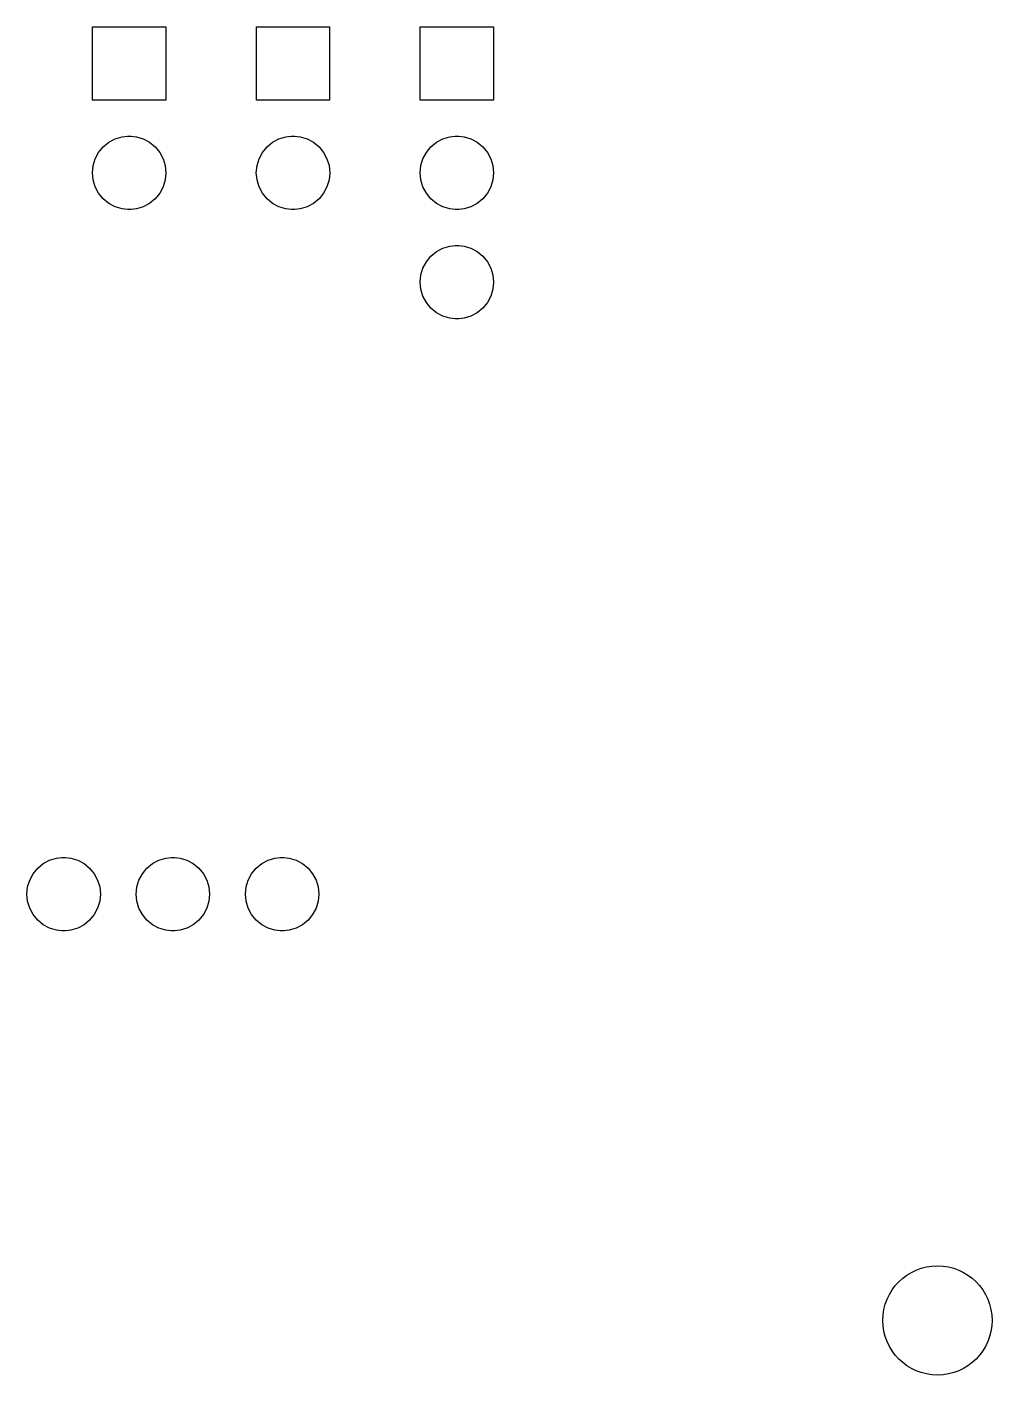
# Model space of a CAD drawing. Extents: x 19.5 to 117.1, y -83.9 to -16.8.
# Drawn here: x 94.65 to 117.09, y -83.57 to -52.24 of the extents above; entities that cross this region are included whole.
import ezdxf

# ---------------------------------------------------------------- set-up
doc = ezdxf.new("R2010")
doc.units = 0
doc.header["$MEASUREMENT"] = 0
doc.layers.add('BLACK', color=7, linetype='CONTINUOUS')

msp = doc.modelspace()

# ---------------------------------------------------------------- linework, layer by layer
at = {"layer": 'BLACK', "linetype": 'CONTINUOUS'}
for p, q in [((96.178, -53.936), (96.178, -52.236)), ((96.178, -52.236), (97.878, -52.236)), ((97.878, -52.236), (97.878, -53.936)), ((99.988, -53.936), (99.988, -52.236)), ((99.988, -52.236), (101.688, -52.236)), ((101.688, -52.236), (101.688, -53.936)), ((103.798, -53.936), (103.798, -52.236)), ((103.798, -52.236), (105.498, -52.236)), ((105.498, -52.236), (105.498, -53.936)), ((97.878, -53.936), (96.178, -53.936)), ((101.688, -53.936), (99.988, -53.936)), ((105.498, -53.936), (103.798, -53.936)), ((96.7011, -54.8369), (96.8614, -54.7883)), ((96.8614, -54.7883), (96.9862, -54.776)), ((96.9862, -54.776), (97.0698, -54.776)), ((97.0698, -54.776), (97.1946, -54.7883)), ((97.1946, -54.7883), (97.3549, -54.8369)), ((100.511, -54.8369), (100.671, -54.7883)), ((100.671, -54.7883), (100.796, -54.776)), ((100.796, -54.776), (100.88, -54.776)), ((100.88, -54.776), (101.005, -54.7883)), ((101.005, -54.7883), (101.165, -54.8369)), ((104.321, -54.8369), (104.481, -54.7883)), ((104.481, -54.7883), (104.606, -54.776)), ((104.606, -54.776), (104.69, -54.776)), ((104.69, -54.776), (104.815, -54.7883)), ((104.815, -54.7883), (104.975, -54.8369)), ((96.3178, -55.1515), (96.4241, -55.0221)), ((96.4241, -55.0221), (96.5535, -54.9158)), ((96.5535, -54.9158), (96.7011, -54.8369)), ((97.3549, -54.8369), (97.5025, -54.9158)), ((97.5025, -54.9158), (97.6319, -55.0221)), ((97.6319, -55.0221), (97.7382, -55.1515)), ((100.128, -55.1515), (100.234, -55.0221)), ((100.234, -55.0221), (100.363, -54.9158)), ((100.363, -54.9158), (100.511, -54.8369)), ((101.165, -54.8369), (101.313, -54.9158)), ((101.313, -54.9158), (101.442, -55.0221)), ((101.442, -55.0221), (101.548, -55.1515)), ((103.938, -55.1515), (104.044, -55.0221)), ((104.044, -55.0221), (104.173, -54.9158)), ((104.173, -54.9158), (104.321, -54.8369)), ((104.975, -54.8369), (105.123, -54.9158)), ((105.123, -54.9158), (105.252, -55.0221)), ((105.252, -55.0221), (105.358, -55.1515)), ((96.1903, -55.4594), (96.2389, -55.2991)), ((96.2389, -55.2991), (96.3178, -55.1515)), ((97.7382, -55.1515), (97.8171, -55.2991)), ((97.8171, -55.2991), (97.8657, -55.4594)), ((100, -55.4594), (100.049, -55.2991)), ((100.049, -55.2991), (100.128, -55.1515)), ((101.548, -55.1515), (101.627, -55.2991)), ((101.627, -55.2991), (101.676, -55.4594)), ((103.81, -55.4594), (103.859, -55.2991)), ((103.859, -55.2991), (103.938, -55.1515)), ((105.358, -55.1515), (105.437, -55.2991)), ((105.437, -55.2991), (105.486, -55.4594)), ((96.1739, -55.626), (96.1903, -55.4594)), ((96.1903, -55.7926), (96.1739, -55.626)), ((97.8657, -55.4594), (97.8821, -55.626)), ((97.8821, -55.626), (97.8657, -55.7926)), ((99.9839, -55.626), (100, -55.4594)), ((100, -55.7926), (99.9839, -55.626)), ((101.676, -55.4594), (101.692, -55.626)), ((101.692, -55.626), (101.676, -55.7926)), ((103.794, -55.626), (103.81, -55.4594)), ((103.81, -55.7926), (103.794, -55.626)), ((105.486, -55.4594), (105.502, -55.626)), ((105.502, -55.626), (105.486, -55.7926)), ((96.2389, -55.9529), (96.1903, -55.7926)), ((96.3178, -56.1005), (96.2389, -55.9529)), ((97.8171, -55.9529), (97.7382, -56.1005)), ((97.8657, -55.7926), (97.8171, -55.9529)), ((100.049, -55.9529), (100, -55.7926)), ((100.128, -56.1005), (100.049, -55.9529)), ((101.627, -55.9529), (101.548, -56.1005)), ((101.676, -55.7926), (101.627, -55.9529)), ((103.859, -55.9529), (103.81, -55.7926)), ((103.938, -56.1005), (103.859, -55.9529)), ((105.437, -55.9529), (105.358, -56.1005)), ((105.486, -55.7926), (105.437, -55.9529)), ((96.4241, -56.2299), (96.3178, -56.1005)), ((96.5535, -56.3362), (96.4241, -56.2299)), ((96.7011, -56.4151), (96.5535, -56.3362)), ((97.5025, -56.3362), (97.3549, -56.4151)), ((97.6319, -56.2299), (97.5025, -56.3362)), ((97.7382, -56.1005), (97.6319, -56.2299)), ((100.234, -56.2299), (100.128, -56.1005)), ((100.363, -56.3362), (100.234, -56.2299)), ((100.511, -56.4151), (100.363, -56.3362)), ((101.313, -56.3362), (101.165, -56.4151)), ((101.442, -56.2299), (101.313, -56.3362)), ((101.548, -56.1005), (101.442, -56.2299)), ((104.044, -56.2299), (103.938, -56.1005)), ((104.173, -56.3362), (104.044, -56.2299)), ((104.321, -56.4151), (104.173, -56.3362)), ((105.123, -56.3362), (104.975, -56.4151)), ((105.252, -56.2299), (105.123, -56.3362)), ((105.358, -56.1005), (105.252, -56.2299)), ((96.8614, -56.4637), (96.7011, -56.4151)), ((96.9862, -56.476), (96.8614, -56.4637)), ((97.0698, -56.476), (96.9862, -56.476)), ((97.1946, -56.4637), (97.0698, -56.476)), ((97.3549, -56.4151), (97.1946, -56.4637)), ((100.671, -56.4637), (100.511, -56.4151)), ((100.796, -56.476), (100.671, -56.4637)), ((100.88, -56.476), (100.796, -56.476)), ((101.005, -56.4637), (100.88, -56.476)), ((101.165, -56.4151), (101.005, -56.4637)), ((104.481, -56.4637), (104.321, -56.4151)), ((104.606, -56.476), (104.481, -56.4637)), ((104.69, -56.476), (104.606, -56.476)), ((104.815, -56.4637), (104.69, -56.476)), ((104.975, -56.4151), (104.815, -56.4637)), ((104.321, -57.3769), (104.481, -57.3283)), ((104.481, -57.3283), (104.606, -57.316)), ((104.606, -57.316), (104.69, -57.316)), ((104.69, -57.316), (104.815, -57.3283)), ((104.815, -57.3283), (104.975, -57.3769)), ((103.938, -57.6915), (104.044, -57.5621)), ((104.044, -57.5621), (104.173, -57.4558)), ((104.173, -57.4558), (104.321, -57.3769)), ((104.975, -57.3769), (105.123, -57.4558)), ((105.123, -57.4558), (105.252, -57.5621)), ((105.252, -57.5621), (105.358, -57.6915)), ((103.81, -57.9994), (103.859, -57.8391)), ((103.859, -57.8391), (103.938, -57.6915)), ((105.358, -57.6915), (105.437, -57.8391)), ((105.437, -57.8391), (105.486, -57.9994)), ((103.794, -58.166), (103.81, -57.9994)), ((103.81, -58.3326), (103.794, -58.166)), ((105.486, -57.9994), (105.502, -58.166)), ((105.502, -58.166), (105.486, -58.3326)), ((103.859, -58.4929), (103.81, -58.3326)), ((103.938, -58.6405), (103.859, -58.4929)), ((105.437, -58.4929), (105.358, -58.6405)), ((105.486, -58.3326), (105.437, -58.4929)), ((104.044, -58.7699), (103.938, -58.6405)), ((104.173, -58.8762), (104.044, -58.7699)), ((104.321, -58.9551), (104.173, -58.8762)), ((105.123, -58.8762), (104.975, -58.9551)), ((105.252, -58.7699), (105.123, -58.8762)), ((105.358, -58.6405), (105.252, -58.7699)), ((104.481, -59.0037), (104.321, -58.9551)), ((104.606, -59.016), (104.481, -59.0037)), ((104.69, -59.016), (104.606, -59.016)), ((104.815, -59.0037), (104.69, -59.016)), ((104.975, -58.9551), (104.815, -59.0037)), ((94.9001, -71.7861), (95.0295, -71.6798)), ((95.0295, -71.6798), (95.1771, -71.6009)), ((95.1771, -71.6009), (95.3374, -71.5523)), ((95.3374, -71.5523), (95.4622, -71.54)), ((95.4622, -71.54), (95.5458, -71.54)), ((95.5458, -71.54), (95.6706, -71.5523)), ((95.6706, -71.5523), (95.8309, -71.6009)), ((95.8309, -71.6009), (95.9785, -71.6798)), ((95.9785, -71.6798), (96.1079, -71.7861)), ((97.4401, -71.7861), (97.5695, -71.6798)), ((97.5695, -71.6798), (97.7171, -71.6009)), ((97.7171, -71.6009), (97.8774, -71.5523)), ((97.8774, -71.5523), (98.0022, -71.54)), ((98.0022, -71.54), (98.0858, -71.54)), ((98.0858, -71.54), (98.2106, -71.5523)), ((98.2106, -71.5523), (98.3709, -71.6009)), ((98.3709, -71.6009), (98.5185, -71.6798)), ((98.5185, -71.6798), (98.6479, -71.7861)), ((99.9801, -71.7861), (100.109, -71.6798)), ((100.109, -71.6798), (100.257, -71.6009)), ((100.257, -71.6009), (100.417, -71.5523)), ((100.417, -71.5523), (100.542, -71.54)), ((100.542, -71.54), (100.626, -71.54)), ((100.626, -71.54), (100.751, -71.5523)), ((100.751, -71.5523), (100.911, -71.6009)), ((100.911, -71.6009), (101.059, -71.6798)), ((101.059, -71.6798), (101.188, -71.7861)), ((94.7149, -72.0631), (94.7938, -71.9155)), ((94.7938, -71.9155), (94.9001, -71.7861)), ((96.1079, -71.7861), (96.2142, -71.9155)), ((96.2142, -71.9155), (96.2931, -72.0631)), ((97.2549, -72.0631), (97.3338, -71.9155)), ((97.3338, -71.9155), (97.4401, -71.7861)), ((98.6479, -71.7861), (98.7542, -71.9155)), ((98.7542, -71.9155), (98.8331, -72.0631)), ((99.7949, -72.0631), (99.8738, -71.9155)), ((99.8738, -71.9155), (99.9801, -71.7861)), ((101.188, -71.7861), (101.294, -71.9155)), ((101.294, -71.9155), (101.373, -72.0631)), ((94.6499, -72.39), (94.6663, -72.2234)), ((94.6663, -72.2234), (94.7149, -72.0631)), ((96.2931, -72.0631), (96.3417, -72.2234)), ((96.3417, -72.2234), (96.3581, -72.39)), ((97.1899, -72.39), (97.2063, -72.2234)), ((97.2063, -72.2234), (97.2549, -72.0631)), ((98.8331, -72.0631), (98.8817, -72.2234)), ((98.8817, -72.2234), (98.8981, -72.39)), ((99.7299, -72.39), (99.7463, -72.2234)), ((99.7463, -72.2234), (99.7949, -72.0631)), ((101.373, -72.0631), (101.422, -72.2234)), ((101.422, -72.2234), (101.438, -72.39)), ((94.6663, -72.5566), (94.6499, -72.39)), ((94.7149, -72.7169), (94.6663, -72.5566)), ((96.3417, -72.5566), (96.2931, -72.7169)), ((96.3581, -72.39), (96.3417, -72.5566)), ((97.2063, -72.5566), (97.1899, -72.39)), ((97.2549, -72.7169), (97.2063, -72.5566)), ((98.8817, -72.5566), (98.8331, -72.7169)), ((98.8981, -72.39), (98.8817, -72.5566)), ((99.7463, -72.5566), (99.7299, -72.39)), ((99.7949, -72.7169), (99.7463, -72.5566)), ((101.422, -72.5566), (101.373, -72.7169)), ((101.438, -72.39), (101.422, -72.5566)), ((94.7938, -72.8645), (94.7149, -72.7169)), ((94.9001, -72.9939), (94.7938, -72.8645)), ((95.0295, -73.1002), (94.9001, -72.9939)), ((96.1079, -72.9939), (95.9785, -73.1002)), ((96.2142, -72.8645), (96.1079, -72.9939)), ((96.2931, -72.7169), (96.2142, -72.8645)), ((97.3338, -72.8645), (97.2549, -72.7169)), ((97.4401, -72.9939), (97.3338, -72.8645)), ((97.5695, -73.1002), (97.4401, -72.9939)), ((98.6479, -72.9939), (98.5185, -73.1002)), ((98.7542, -72.8645), (98.6479, -72.9939)), ((98.8331, -72.7169), (98.7542, -72.8645)), ((99.8738, -72.8645), (99.7949, -72.7169)), ((99.9801, -72.9939), (99.8738, -72.8645)), ((100.109, -73.1002), (99.9801, -72.9939)), ((101.188, -72.9939), (101.059, -73.1002)), ((101.294, -72.8645), (101.188, -72.9939)), ((101.373, -72.7169), (101.294, -72.8645)), ((95.1771, -73.1791), (95.0295, -73.1002)), ((95.3374, -73.2277), (95.1771, -73.1791)), ((95.4622, -73.24), (95.3374, -73.2277)), ((95.5458, -73.24), (95.4622, -73.24)), ((95.6706, -73.2277), (95.5458, -73.24)), ((95.8309, -73.1791), (95.6706, -73.2277)), ((95.9785, -73.1002), (95.8309, -73.1791)), ((97.7171, -73.1791), (97.5695, -73.1002)), ((97.8774, -73.2277), (97.7171, -73.1791)), ((98.0022, -73.24), (97.8774, -73.2277)), ((98.0858, -73.24), (98.0022, -73.24)), ((98.2106, -73.2277), (98.0858, -73.24)), ((98.3709, -73.1791), (98.2106, -73.2277)), ((98.5185, -73.1002), (98.3709, -73.1791)), ((100.257, -73.1791), (100.109, -73.1002)), ((100.417, -73.2277), (100.257, -73.1791)), ((100.542, -73.24), (100.417, -73.2277)), ((100.626, -73.24), (100.542, -73.24)), ((100.751, -73.2277), (100.626, -73.24)), ((100.911, -73.1791), (100.751, -73.2277)), ((101.059, -73.1002), (100.911, -73.1791))]:
    msp.add_line(p, q, dxfattribs=at)
at = {"layer": 'BLACK'}
msp.add_circle((115.824, -82.296), 1.27, dxfattribs=at)

doc.saveas('drawing.dxf')
